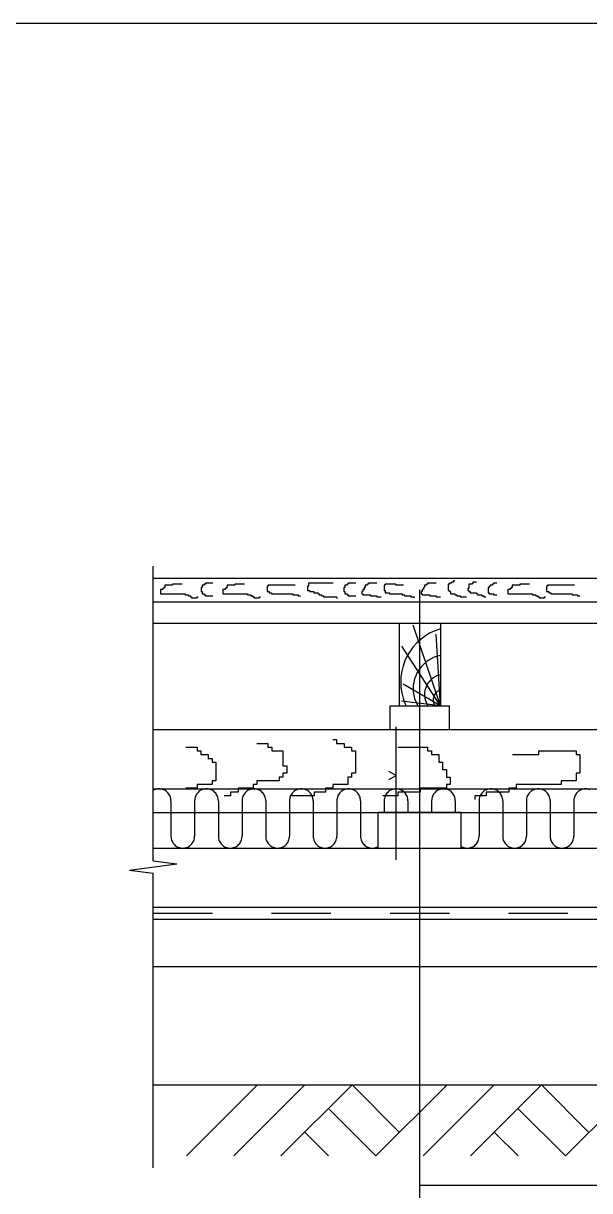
# Model space of a CAD drawing. Header units: metres. Extents: x 0 to 420, y 0 to 297.
# Drawn here: x 207 to 302.6, y 99.9 to 297 of the extents above; entities that cross this region are included whole.
import ezdxf

# ---------------------------------------------------------------- set-up
doc = ezdxf.new("R2010")
doc.units = ezdxf.units.M

msp = doc.modelspace()

# ---------------------------------------------------------------- linework, layer by layer
for p, q in [((420, 297), (0, 297)), ((228.9, 155.57), (228.9, 205.32)), ((228.9, 203.32), (398.9, 203.32)), ((230.15, 201.39), (230.15, 200.67)), ((230.51, 201.39), (230.15, 201.39)), ((230.51, 201.57), (230.51, 201.39)), ((230.69, 201.57), (230.51, 201.57)), ((230.88, 201.75), (230.69, 201.75)), ((230.69, 201.75), (230.69, 201.57)), ((232.14, 202.11), (230.88, 202.11)), ((230.88, 202.11), (230.88, 201.75)), ((232.14, 202.29), (232.14, 202.11)), ((233.77, 202.29), (232.14, 202.29)), ((236.98, 201.75), (236.98, 201.03)), ((237.16, 201.75), (236.98, 201.75)), ((237.16, 202.11), (237.16, 201.75)), ((237.53, 202.11), (237.16, 202.11)), ((237.71, 202.29), (237.53, 202.29)), ((237.53, 202.29), (237.53, 202.11)), ((238.97, 202.47), (237.71, 202.47)), ((237.71, 202.47), (237.71, 202.29)), ((241.04, 201.39), (240.68, 201.39)), ((240.68, 201.39), (240.68, 200.67)), ((241.22, 201.57), (241.04, 201.57)), ((241.04, 201.57), (241.04, 201.39)), ((241.22, 201.75), (241.22, 201.57)), ((241.4, 201.75), (241.22, 201.75)), ((241.4, 202.11), (241.4, 201.75)), ((242.67, 202.11), (241.4, 202.11)), ((244.3, 202.29), (242.67, 202.29)), ((242.67, 202.29), (242.67, 202.11)), ((248.14, 201.93), (248.14, 201.03)), ((248.32, 201.93), (248.14, 201.93)), ((252.84, 202.11), (248.32, 202.11)), ((248.32, 202.11), (248.32, 201.93)), ((255.12, 201.93), (254.94, 201.93)), ((254.94, 201.93), (254.94, 201.21)), ((254.94, 201.21), (255.3, 201.21)), ((259.28, 202.47), (255.12, 202.47)), ((255.12, 202.47), (255.12, 201.93)), ((255.3, 201.21), (255.3, 201.03)), ((261.27, 201.75), (261.09, 201.75)), ((261.09, 201.75), (261.09, 201.03)), ((261.63, 202.11), (261.27, 202.11)), ((261.27, 202.11), (261.27, 201.75)), ((261.63, 202.29), (261.63, 202.11)), ((261.81, 202.29), (261.63, 202.29)), ((261.81, 202.47), (261.81, 202.29)), ((263.08, 202.47), (261.81, 202.47)), ((264.49, 201.39), (264.31, 201.39)), ((264.31, 201.39), (264.31, 201.03)), ((264.67, 201.75), (264.49, 201.75)), ((264.49, 201.75), (264.49, 201.39)), ((264.67, 202.11), (264.67, 201.75)), ((265.04, 202.11), (264.67, 202.11)), ((265.04, 202.29), (265.04, 202.11)), ((265.22, 202.29), (265.04, 202.29)), ((265.22, 202.47), (265.22, 202.29)), ((265.4, 202.47), (265.22, 202.47)), ((266.66, 202.47), (265.4, 202.47)), ((268.06, 202.11), (267.88, 202.11)), ((267.88, 202.11), (267.88, 201.21)), ((267.88, 201.21), (268.06, 201.21)), ((268.06, 202.29), (268.06, 202.11)), ((269.87, 202.29), (268.06, 202.29)), ((268.06, 201.21), (268.06, 200.85)), ((269.87, 202.11), (269.87, 202.29)), ((271.13, 202.11), (269.87, 202.11)), ((273.9, 45.92), (273.9, 201.32)), ((274.32, 201.39), (274.32, 201.03)), ((274.5, 201.39), (274.32, 201.39)), ((274.68, 201.75), (274.5, 201.75)), ((274.5, 201.75), (274.5, 201.39)), ((275.04, 202.11), (274.68, 202.11)), ((274.68, 202.11), (274.68, 201.75)), ((275.04, 202.29), (275.04, 202.11)), ((275.22, 202.29), (275.04, 202.29)), ((275.4, 202.47), (275.22, 202.47)), ((275.22, 202.47), (275.22, 202.29)), ((276.67, 202.47), (275.4, 202.47)), ((278.71, 202.29), (278.71, 201.21)), ((278.89, 202.29), (278.71, 202.29)), ((278.71, 201.21), (278.89, 201.21)), ((278.89, 202.47), (278.89, 202.29)), ((279.25, 202.47), (278.89, 202.47)), ((278.89, 201.21), (278.89, 201.03)), ((279.25, 202.65), (279.25, 202.47)), ((279.61, 202.65), (279.25, 202.65)), ((279.61, 202.83), (279.61, 202.65)), ((279.79, 202.83), (279.61, 202.83)), ((282.2, 201.57), (282.02, 201.57)), ((282.02, 201.57), (282.02, 201.21)), ((282.02, 201.21), (282.2, 201.21)), ((282.2, 202.29), (282.2, 201.57)), ((282.74, 202.29), (282.2, 202.29)), ((282.2, 201.21), (282.2, 201.03)), ((282.74, 202.47), (282.74, 202.29)), ((282.92, 202.47), (282.74, 202.47)), ((282.92, 202.65), (282.92, 202.47)), ((283.46, 202.65), (282.92, 202.65)), ((285.62, 201.75), (285.44, 201.75)), ((285.44, 201.75), (285.44, 200.85)), ((285.62, 201.93), (285.62, 201.75)), ((285.8, 201.93), (285.62, 201.93)), ((286.16, 202.11), (285.8, 202.11)), ((285.8, 202.11), (285.8, 201.93)), ((286.16, 202.29), (286.16, 202.11)), ((286.34, 202.29), (286.16, 202.29)), ((286.34, 202.47), (286.34, 202.29)), ((286.88, 202.47), (286.34, 202.47)), ((288.79, 201.39), (288.79, 200.67)), ((289.15, 201.39), (288.79, 201.39)), ((289.33, 201.57), (289.15, 201.57)), ((289.15, 201.57), (289.15, 201.39)), ((289.51, 201.75), (289.33, 201.75)), ((289.33, 201.75), (289.33, 201.57)), ((290.78, 202.11), (289.51, 202.11)), ((289.51, 202.11), (289.51, 201.75)), ((290.78, 202.29), (290.78, 202.11)), ((292.41, 202.29), (290.78, 202.29)), ((295.3, 201.93), (295.3, 201.03)), ((295.48, 201.93), (295.3, 201.93)), ((300, 202.11), (295.48, 202.11)), ((295.48, 202.11), (295.48, 201.93)), ((228.9, 199.32), (398.9, 199.32)), ((230.15, 200.67), (234.31, 200.67)), ((234.31, 200.67), (234.31, 200.49)), ((234.31, 200.49), (234.85, 200.49)), ((234.85, 200.49), (234.85, 200.31)), ((234.85, 200.31), (235.21, 200.31)), ((235.21, 200.31), (235.21, 200.13)), ((235.21, 200.13), (235.39, 200.13)), ((235.39, 200.13), (235.39, 199.95)), ((235.39, 199.95), (236.3, 199.95)), ((236.3, 200.13), (236.48, 200.13)), ((236.3, 199.95), (236.3, 200.13)), ((236.98, 201.03), (237.16, 201.03)), ((237.16, 201.03), (237.16, 200.67)), ((237.16, 200.67), (237.53, 200.67)), ((237.53, 200.67), (237.53, 200.49)), ((237.53, 200.49), (237.71, 200.49)), ((237.71, 200.49), (237.71, 200.31)), ((237.71, 200.31), (238.97, 200.31)), ((240.68, 200.67), (244.84, 200.67)), ((244.84, 200.67), (244.84, 200.49)), ((244.84, 200.49), (245.38, 200.49)), ((245.38, 200.49), (245.38, 200.31)), ((245.38, 200.31), (245.74, 200.31)), ((245.74, 200.31), (245.74, 200.13)), ((245.74, 200.13), (245.92, 200.13)), ((245.92, 200.13), (245.92, 199.95)), ((245.92, 199.95), (246.83, 199.95)), ((246.83, 199.95), (246.83, 200.13)), ((246.83, 200.13), (247.01, 200.13)), ((248.14, 201.03), (248.5, 201.03)), ((248.5, 201.03), (248.5, 200.85)), ((248.5, 200.85), (248.86, 200.85)), ((248.86, 200.85), (248.86, 200.67)), ((248.86, 200.67), (252.48, 200.67)), ((252.48, 200.67), (252.48, 200.49)), ((252.48, 200.49), (253.38, 200.49)), ((253.38, 200.49), (253.38, 200.31)), ((253.38, 200.31), (253.74, 200.31)), ((255.3, 201.03), (256.02, 201.03)), ((256.02, 201.03), (256.02, 200.85)), ((256.02, 200.85), (256.75, 200.85)), ((256.75, 200.85), (256.75, 200.67)), ((256.75, 200.67), (256.93, 200.67)), ((256.93, 200.67), (256.93, 200.49)), ((256.93, 200.49), (257.29, 200.49)), ((257.29, 200.49), (257.29, 200.31)), ((257.29, 200.31), (257.65, 200.31)), ((257.65, 200.31), (257.65, 200.13)), ((257.65, 200.13), (259.82, 200.13)), ((259.82, 200.13), (259.82, 199.95)), ((259.82, 199.95), (260, 199.95)), ((261.09, 201.03), (261.27, 201.03)), ((261.27, 201.03), (261.27, 200.67)), ((261.27, 200.67), (261.63, 200.67)), ((261.63, 200.67), (261.63, 200.49)), ((261.63, 200.49), (261.81, 200.49)), ((261.81, 200.49), (261.81, 200.31)), ((261.81, 200.31), (263.08, 200.31)), ((264.13, 201.03), (264.13, 200.67)), ((264.31, 201.03), (264.13, 201.03)), ((264.13, 200.67), (264.31, 200.67)), ((264.31, 200.67), (264.31, 200.49)), ((264.31, 200.49), (265.58, 200.49)), ((265.58, 200.49), (265.58, 200.31)), ((265.58, 200.31), (266.66, 200.31)), ((266.66, 200.31), (266.66, 200.13)), ((266.66, 200.13), (267.39, 200.13)), ((268.06, 200.85), (268.78, 200.85)), ((268.78, 200.85), (268.78, 200.67)), ((268.78, 200.67), (270.95, 200.67)), ((270.95, 200.67), (270.95, 200.49)), ((270.95, 200.49), (271.31, 200.49)), ((271.31, 200.49), (271.31, 200.31)), ((271.31, 200.31), (272.4, 200.31)), ((272.4, 200.31), (272.4, 200.13)), ((272.4, 200.13), (272.94, 200.13)), ((272.94, 200.13), (272.94, 199.95)), ((274.32, 201.03), (274.14, 201.03)), ((274.14, 201.03), (274.14, 200.67)), ((274.14, 200.67), (274.32, 200.67)), ((274.32, 200.67), (274.32, 200.49)), ((274.32, 200.49), (275.58, 200.49)), ((275.58, 200.49), (275.58, 200.31)), ((275.58, 200.31), (276.67, 200.31)), ((276.67, 200.31), (276.67, 200.13)), ((276.67, 200.13), (277.39, 200.13)), ((278.89, 201.03), (279.07, 201.03)), ((279.07, 201.03), (279.07, 200.67)), ((279.07, 200.67), (279.79, 200.67)), ((279.79, 200.67), (279.79, 200.49)), ((279.79, 200.49), (280.15, 200.49)), ((280.15, 200.49), (280.15, 200.31)), ((280.15, 200.31), (280.69, 200.31)), ((280.69, 200.31), (280.69, 200.13)), ((280.69, 200.13), (281.78, 200.13)), ((282.2, 201.03), (282.38, 201.03)), ((282.38, 201.03), (282.38, 200.85)), ((282.38, 200.85), (283.46, 200.85)), ((283.46, 200.85), (283.46, 200.67)), ((283.46, 200.67), (283.64, 200.67)), ((283.64, 200.67), (283.64, 200.49)), ((283.64, 200.49), (284.37, 200.49)), ((284.37, 200.49), (284.37, 200.31)), ((284.37, 200.31), (284.73, 200.31)), ((284.73, 200.31), (284.73, 200.13)), ((284.73, 200.13), (285.04, 200.13)), ((285.44, 200.85), (285.62, 200.85)), ((285.62, 200.85), (285.62, 200.67)), ((285.62, 200.67), (286.34, 200.67)), ((286.34, 200.67), (286.34, 200.49)), ((286.34, 200.49), (286.88, 200.49)), ((288.79, 200.67), (292.95, 200.67)), ((292.95, 200.67), (292.95, 200.49)), ((292.95, 200.49), (293.49, 200.49)), ((293.49, 200.49), (293.49, 200.31)), ((293.49, 200.31), (293.85, 200.31)), ((293.85, 200.31), (293.85, 200.13)), ((293.85, 200.13), (294.03, 200.13)), ((294.03, 200.13), (294.03, 199.95)), ((294.03, 199.95), (294.94, 199.95)), ((294.94, 199.95), (294.94, 200.13)), ((294.94, 200.13), (295.12, 200.13)), ((295.3, 201.03), (295.66, 201.03)), ((295.66, 201.03), (295.66, 200.85)), ((295.66, 200.85), (296.02, 200.85)), ((296.02, 200.85), (296.02, 200.67)), ((296.02, 200.67), (299.64, 200.67)), ((299.64, 200.67), (299.64, 200.49)), ((299.64, 200.49), (300.54, 200.49)), ((300.54, 200.49), (300.54, 200.31)), ((300.54, 200.31), (300.9, 200.31)), ((228.9, 195.72), (398.9, 195.72)), ((270.4, 195.72), (277.4, 195.72)), ((270.4, 195.72), (270.4, 181.72)), ((277.4, 181.72), (272.78, 195.35)), ((277.4, 195.72), (277.4, 181.72)), ((274.84, 193.56), (274.11, 193.02)), ((275.63, 194.04), (274.84, 193.56)), ((276.47, 194.43), (275.63, 194.04)), ((277.4, 194.76), (276.47, 194.43)), ((277.4, 181.72), (276.69, 193.85)), ((277.4, 181.72), (270.85, 191.81)), ((272.81, 191.72), (272.26, 190.98)), ((273.42, 192.4), (272.81, 191.72)), ((274.11, 193.02), (273.42, 192.4)), ((271.39, 189.36), (271.08, 188.49)), ((271.79, 190.19), (271.39, 189.36)), ((272.26, 190.98), (271.79, 190.19)), ((275.31, 189.4), (274.86, 189.06)), ((275.8, 189.69), (275.31, 189.4)), ((276.3, 189.93), (275.8, 189.69)), ((276.83, 190.12), (276.3, 189.93)), ((277.4, 190.26), (276.83, 190.12)), ((270.86, 187.6), (270.72, 186.69)), ((271.08, 188.49), (270.86, 187.6)), ((273.45, 187.34), (273.21, 186.83)), ((273.74, 187.82), (273.45, 187.34)), ((274.07, 188.27), (273.74, 187.82)), ((274.45, 188.69), (274.07, 188.27)), ((274.86, 189.06), (274.45, 188.69)), ((270.72, 186.69), (270.68, 185.77)), ((270.68, 185.77), (270.72, 184.85)), ((277.4, 181.72), (271.12, 185.38)), ((272.88, 185.76), (272.8, 185.21)), ((273.02, 186.31), (272.88, 185.76)), ((273.21, 186.83), (273.02, 186.31)), ((275.27, 185.54), (275.1, 185.26)), ((275.47, 185.81), (275.27, 185.54)), ((275.69, 186.06), (275.47, 185.81)), ((275.94, 186.29), (275.69, 186.06)), ((276.21, 186.49), (275.94, 186.29)), ((276.5, 186.66), (276.21, 186.49)), ((276.8, 186.8), (276.5, 186.66)), ((277.12, 186.91), (276.8, 186.8)), ((277.4, 186.99), (277.12, 186.91)), ((270.72, 184.85), (270.86, 183.94)), ((270.86, 183.94), (271.08, 183.05)), ((272.8, 185.21), (272.77, 184.65)), ((272.77, 184.65), (272.8, 184.09)), ((272.8, 184.09), (272.88, 183.53)), ((272.88, 183.53), (273.02, 182.99)), ((274.71, 183.98), (274.7, 183.65)), ((274.7, 183.65), (274.71, 183.32)), ((274.76, 184.31), (274.71, 183.98)), ((274.84, 184.64), (274.76, 184.31)), ((274.95, 184.95), (274.84, 184.64)), ((275.1, 185.26), (274.95, 184.95)), ((276.3, 183.4), (276.24, 183.24)), ((276.37, 183.56), (276.3, 183.4)), ((276.46, 183.71), (276.37, 183.56)), ((276.56, 183.85), (276.46, 183.71)), ((276.68, 183.98), (276.56, 183.85)), ((276.81, 184.09), (276.68, 183.98)), ((276.95, 184.2), (276.81, 184.09)), ((277.1, 184.28), (276.95, 184.2)), ((277.25, 184.36), (277.1, 184.28)), ((277.4, 184.41), (277.25, 184.36)), ((268.9, 181.72), (278.9, 181.72)), ((268.9, 177.72), (268.9, 181.72)), ((270.4, 181.72), (277.4, 181.72)), ((277.4, 181.72), (270.8, 182.54)), ((271.08, 183.05), (271.39, 182.18)), ((271.39, 182.18), (271.6, 181.72)), ((273.02, 182.99), (273.21, 182.46)), ((273.21, 182.46), (273.45, 181.95)), ((273.45, 181.95), (273.58, 181.72)), ((274.71, 183.32), (274.76, 182.98)), ((274.76, 182.98), (274.84, 182.66)), ((274.84, 182.66), (274.95, 182.34)), ((274.95, 182.34), (275.1, 182.04)), ((275.1, 182.04), (275.27, 181.75)), ((275.27, 181.75), (275.3, 181.72)), ((276.17, 182.9), (276.16, 182.72)), ((276.16, 182.72), (276.17, 182.55)), ((276.19, 183.07), (276.17, 182.9)), ((276.17, 182.55), (276.19, 182.38)), ((276.24, 183.24), (276.19, 183.07)), ((276.19, 182.38), (276.24, 182.21)), ((276.24, 182.21), (276.3, 182.05)), ((276.3, 182.05), (276.37, 181.89)), ((276.37, 181.89), (276.46, 181.74)), ((276.46, 181.74), (276.48, 181.72)), ((278.9, 177.72), (278.9, 181.72)), ((228.9, 177.72), (398.9, 177.72)), ((268.9, 177.72), (278.9, 177.72)), ((269.9, 155.72), (269.9, 178.22)), ((259.24, 176.03), (259.87, 176.03)), ((259.87, 176.03), (259.87, 175.4)), ((234.42, 174.77), (236.32, 174.77)), ((236.32, 174.77), (236.32, 174.13)), ((236.32, 174.13), (236.95, 174.13)), ((236.95, 174.13), (236.95, 173.5)), ((236.95, 173.5), (238.21, 173.5)), ((238.21, 173.5), (238.21, 172.87)), ((246.38, 175.4), (248.28, 175.4)), ((248.28, 175.4), (248.28, 174.77)), ((248.28, 174.77), (248.91, 174.77)), ((248.91, 174.77), (248.91, 174.13)), ((248.91, 174.13), (250.81, 174.13)), ((250.81, 174.13), (250.81, 171.61)), ((259.87, 175.4), (261.13, 175.4)), ((261.13, 175.4), (261.13, 174.77)), ((261.13, 174.77), (262.4, 174.77)), ((262.4, 174.77), (262.4, 174.13)), ((262.4, 174.13), (263.03, 174.13)), ((263.03, 174.13), (263.03, 170.34)), ((270.17, 174.77), (274.6, 174.77)), ((274.6, 174.77), (275.23, 174.77)), ((275.23, 174.77), (275.23, 174.13)), ((275.23, 174.13), (275.86, 174.13)), ((275.86, 174.13), (275.86, 173.5)), ((275.86, 173.5), (277.13, 173.5)), ((277.13, 173.5), (277.13, 172.24)), ((289.55, 173.5), (293.98, 173.5)), ((293.98, 173.5), (293.98, 174.13)), ((293.98, 174.13), (300.3, 174.13)), ((300.3, 174.13), (300.3, 173.5)), ((300.3, 173.5), (300.94, 173.5)), ((300.94, 173.5), (300.94, 170.34)), ((238.21, 172.87), (238.85, 172.87)), ((238.85, 172.87), (238.85, 172.24)), ((238.85, 172.24), (239.48, 172.24)), ((239.48, 172.24), (239.48, 169.08)), ((250.81, 171.61), (251.44, 171.61)), ((251.44, 171.61), (251.44, 170.34)), ((277.13, 172.24), (277.76, 172.24)), ((277.76, 172.24), (277.76, 170.97)), ((250.18, 169.71), (250.18, 169.08)), ((250.81, 169.71), (250.18, 169.71)), ((250.81, 170.34), (250.81, 169.71)), ((251.44, 170.34), (250.81, 170.34)), ((261.77, 169.71), (261.77, 168.45)), ((262.4, 169.71), (261.77, 169.71)), ((262.4, 170.34), (262.4, 169.71)), ((263.03, 170.34), (262.4, 170.34)), ((269.9, 169.97), (268.69, 170.67)), ((268.69, 169.27), (269.9, 169.97)), ((277.76, 170.97), (278.39, 170.97)), ((278.39, 170.97), (278.39, 169.71)), ((278.39, 169.71), (279.03, 169.71)), ((279.03, 169.71), (279.03, 168.45)), ((300.3, 170.34), (300.3, 169.08)), ((300.94, 170.34), (300.3, 170.34)), ((228.9, 167.72), (398.9, 167.72)), ((229.32, 167.63), (229.14, 167.56)), ((229.51, 167.68), (229.32, 167.63)), ((229.71, 167.71), (229.51, 167.68)), ((229.9, 167.72), (229.71, 167.71)), ((230.1, 167.71), (229.9, 167.72)), ((230.29, 167.68), (230.1, 167.71)), ((230.48, 167.63), (230.29, 167.68)), ((230.67, 167.56), (230.48, 167.63)), ((236.32, 167.81), (234.42, 167.81)), ((236.32, 168.45), (236.32, 167.81)), ((238.85, 168.45), (236.32, 168.45)), ((237.32, 167.63), (237.14, 167.56)), ((237.51, 167.68), (237.32, 167.63)), ((237.71, 167.71), (237.51, 167.68)), ((237.9, 167.72), (237.71, 167.71)), ((238.1, 167.71), (237.9, 167.72)), ((238.29, 167.68), (238.1, 167.71)), ((238.48, 167.63), (238.29, 167.68)), ((238.67, 167.56), (238.48, 167.63)), ((238.85, 169.08), (238.85, 168.45)), ((239.48, 169.08), (238.85, 169.08)), ((243.22, 167.82), (243.22, 167.18)), ((245.75, 167.82), (243.22, 167.82)), ((245.32, 167.63), (245.14, 167.56)), ((245.51, 167.68), (245.32, 167.63)), ((245.71, 167.71), (245.51, 167.68)), ((245.9, 167.72), (245.71, 167.71)), ((245.75, 168.45), (245.75, 167.82)), ((246.38, 168.45), (245.75, 168.45)), ((246.1, 167.71), (245.9, 167.72)), ((246.29, 167.68), (246.1, 167.71)), ((246.48, 167.63), (246.29, 167.68)), ((246.38, 169.08), (246.38, 168.45)), ((250.18, 169.08), (246.38, 169.08)), ((246.67, 167.56), (246.48, 167.63)), ((253.32, 167.63), (253.14, 167.56)), ((253.51, 167.68), (253.32, 167.63)), ((253.71, 167.71), (253.51, 167.68)), ((253.9, 167.72), (253.71, 167.71)), ((254.1, 167.71), (253.9, 167.72)), ((254.29, 167.68), (254.1, 167.71)), ((254.48, 167.63), (254.29, 167.68)), ((254.67, 167.56), (254.48, 167.63)), ((257.97, 167.82), (257.97, 167.18)), ((259.24, 167.82), (257.97, 167.82)), ((259.24, 168.45), (259.24, 167.82)), ((261.77, 168.45), (259.24, 168.45)), ((261.32, 167.63), (261.14, 167.56)), ((261.51, 167.68), (261.32, 167.63)), ((261.7, 167.71), (261.51, 167.68)), ((261.9, 167.72), (261.7, 167.71)), ((262.1, 167.71), (261.9, 167.72)), ((262.29, 167.68), (262.1, 167.71)), ((262.48, 167.63), (262.29, 167.68)), ((262.67, 167.56), (262.48, 167.63)), ((269.32, 167.63), (269.14, 167.56)), ((269.51, 167.68), (269.32, 167.63)), ((269.71, 167.71), (269.51, 167.68)), ((269.9, 167.72), (269.71, 167.71)), ((270.1, 167.71), (269.9, 167.72)), ((270.29, 167.68), (270.1, 167.71)), ((270.48, 167.63), (270.29, 167.68)), ((270.67, 167.56), (270.48, 167.63)), ((273.97, 167.82), (273.97, 167.18)), ((278.39, 167.82), (273.97, 167.82)), ((277.32, 167.63), (277.14, 167.56)), ((277.51, 167.68), (277.32, 167.63)), ((277.7, 167.71), (277.51, 167.68)), ((277.9, 167.72), (277.7, 167.71)), ((278.1, 167.71), (277.9, 167.72)), ((278.29, 167.68), (278.1, 167.71)), ((278.48, 167.63), (278.29, 167.68)), ((278.39, 168.45), (278.39, 167.82)), ((279.03, 168.45), (278.39, 168.45)), ((278.67, 167.56), (278.48, 167.63)), ((285.32, 167.63), (285.14, 167.56)), ((285.51, 167.68), (285.32, 167.63)), ((285.7, 167.71), (285.51, 167.68)), ((285.9, 167.72), (285.7, 167.71)), ((286.1, 167.71), (285.9, 167.72)), ((286.29, 167.68), (286.1, 167.71)), ((286.48, 167.63), (286.29, 167.68)), ((286.67, 167.56), (286.48, 167.63)), ((290.18, 167.82), (288.92, 167.82)), ((288.92, 167.82), (288.92, 167.18)), ((290.18, 168.45), (290.18, 167.82)), ((297.77, 168.45), (290.18, 168.45)), ((293.32, 167.63), (293.14, 167.56)), ((293.51, 167.68), (293.32, 167.63)), ((293.7, 167.71), (293.51, 167.68)), ((293.9, 167.72), (293.7, 167.71)), ((294.1, 167.71), (293.9, 167.72)), ((294.29, 167.68), (294.1, 167.71)), ((294.48, 167.63), (294.29, 167.68)), ((294.67, 167.56), (294.48, 167.63)), ((297.77, 169.08), (297.77, 168.45)), ((300.3, 169.08), (297.77, 169.08)), ((301.32, 167.63), (301.14, 167.56)), ((301.51, 167.68), (301.32, 167.63)), ((301.7, 167.71), (301.51, 167.68)), ((301.9, 167.72), (301.7, 167.71)), ((302.1, 167.71), (301.9, 167.72)), ((302.29, 167.68), (302.1, 167.71)), ((302.48, 167.63), (302.29, 167.68)), ((302.67, 167.56), (302.48, 167.63)), ((228.96, 167.48), (228.9, 167.45)), ((229.14, 167.56), (228.96, 167.48)), ((230.84, 167.48), (230.67, 167.56)), ((231.01, 167.38), (230.84, 167.48)), ((231.17, 167.26), (231.01, 167.38)), ((231.32, 167.13), (231.17, 167.26)), ((231.45, 166.98), (231.32, 167.13)), ((231.56, 166.83), (231.45, 166.98)), ((231.66, 166.66), (231.56, 166.83)), ((231.75, 166.48), (231.66, 166.66)), ((231.81, 166.3), (231.75, 166.48)), ((231.86, 166.11), (231.81, 166.3)), ((231.89, 165.91), (231.86, 166.11)), ((231.9, 165.72), (231.89, 165.91)), ((231.9, 165.72), (231.9, 159.72)), ((235.91, 165.91), (235.9, 165.72)), ((235.9, 165.72), (235.9, 165.72)), ((235.9, 165.72), (235.9, 159.72)), ((235.94, 166.11), (235.91, 165.91)), ((235.99, 166.3), (235.94, 166.11)), ((236.05, 166.48), (235.99, 166.3)), ((236.14, 166.66), (236.05, 166.48)), ((236.24, 166.83), (236.14, 166.66)), ((236.36, 166.98), (236.24, 166.83)), ((236.49, 167.13), (236.36, 166.98)), ((236.63, 167.26), (236.49, 167.13)), ((236.79, 167.38), (236.63, 167.26)), ((236.96, 167.48), (236.79, 167.38)), ((237.14, 167.56), (236.96, 167.48)), ((238.84, 167.48), (238.67, 167.56)), ((239.01, 167.38), (238.84, 167.48)), ((239.17, 167.26), (239.01, 167.38)), ((239.32, 167.13), (239.17, 167.26)), ((239.45, 166.98), (239.32, 167.13)), ((239.56, 166.83), (239.45, 166.98)), ((239.66, 166.66), (239.56, 166.83)), ((239.75, 166.48), (239.66, 166.66)), ((239.81, 166.3), (239.75, 166.48)), ((239.86, 166.11), (239.81, 166.3)), ((239.89, 165.91), (239.86, 166.11)), ((239.9, 165.72), (239.89, 165.91)), ((239.9, 165.72), (239.9, 159.72)), ((241.96, 166.55), (240.87, 166.55)), ((241.96, 167.18), (241.96, 166.55)), ((243.22, 167.18), (241.96, 167.18)), ((243.91, 165.91), (243.9, 165.72)), ((243.9, 165.72), (243.9, 165.72)), ((243.9, 165.72), (243.9, 159.72)), ((243.94, 166.11), (243.91, 165.91)), ((243.99, 166.3), (243.94, 166.11)), ((244.05, 166.48), (243.99, 166.3)), ((244.14, 166.66), (244.05, 166.48)), ((244.24, 166.83), (244.14, 166.66)), ((244.36, 166.98), (244.24, 166.83)), ((244.49, 167.13), (244.36, 166.98)), ((244.63, 167.26), (244.49, 167.13)), ((244.79, 167.38), (244.63, 167.26)), ((244.96, 167.48), (244.79, 167.38)), ((245.14, 167.56), (244.96, 167.48)), ((246.84, 167.48), (246.67, 167.56)), ((247.01, 167.38), (246.84, 167.48)), ((247.17, 167.26), (247.01, 167.38)), ((247.32, 167.13), (247.17, 167.26)), ((247.45, 166.98), (247.32, 167.13)), ((247.56, 166.83), (247.45, 166.98)), ((247.66, 166.66), (247.56, 166.83)), ((247.75, 166.48), (247.66, 166.66)), ((247.81, 166.3), (247.75, 166.48)), ((247.86, 166.11), (247.81, 166.3)), ((247.89, 165.91), (247.86, 166.11)), ((247.9, 165.72), (247.89, 165.91)), ((247.9, 165.72), (247.9, 159.72)), ((251.91, 165.91), (251.9, 165.72)), ((251.9, 165.72), (251.9, 165.72)), ((251.9, 165.72), (251.9, 159.72)), ((251.94, 166.11), (251.91, 165.91)), ((251.99, 166.3), (251.94, 166.11)), ((252.05, 166.48), (251.99, 166.3)), ((252.14, 166.66), (252.05, 166.48)), ((252.24, 166.83), (252.14, 166.66)), ((252.36, 166.98), (252.24, 166.83)), ((256.07, 166.55), (252.28, 166.55)), ((252.49, 167.13), (252.36, 166.98)), ((252.63, 167.26), (252.49, 167.13)), ((252.79, 167.38), (252.63, 167.26)), ((252.96, 167.48), (252.79, 167.38)), ((253.14, 167.56), (252.96, 167.48)), ((254.84, 167.48), (254.67, 167.56)), ((255.01, 167.38), (254.84, 167.48)), ((255.17, 167.26), (255.01, 167.38)), ((255.32, 167.13), (255.17, 167.26)), ((255.45, 166.98), (255.32, 167.13)), ((255.56, 166.83), (255.45, 166.98)), ((255.66, 166.66), (255.56, 166.83)), ((255.75, 166.48), (255.66, 166.66)), ((255.81, 166.3), (255.75, 166.48)), ((255.86, 166.11), (255.81, 166.3)), ((255.89, 165.91), (255.86, 166.11)), ((255.9, 165.72), (255.89, 165.91)), ((255.9, 165.72), (255.9, 159.72)), ((256.07, 167.18), (256.07, 166.55)), ((257.97, 167.18), (256.07, 167.18)), ((259.91, 165.91), (259.9, 165.72)), ((259.9, 165.72), (259.9, 165.72)), ((259.9, 165.72), (259.9, 159.72)), ((259.94, 166.11), (259.91, 165.91)), ((259.99, 166.3), (259.94, 166.11)), ((260.05, 166.48), (259.99, 166.3)), ((260.14, 166.66), (260.05, 166.48)), ((260.24, 166.83), (260.14, 166.66)), ((260.36, 166.98), (260.24, 166.83)), ((260.49, 167.13), (260.36, 166.98)), ((260.63, 167.26), (260.49, 167.13)), ((260.79, 167.38), (260.63, 167.26)), ((260.96, 167.48), (260.79, 167.38)), ((261.14, 167.56), (260.96, 167.48)), ((262.84, 167.48), (262.67, 167.56)), ((263.01, 167.38), (262.84, 167.48)), ((263.17, 167.26), (263.01, 167.38)), ((263.32, 167.13), (263.17, 167.26)), ((263.45, 166.98), (263.32, 167.13)), ((263.56, 166.83), (263.45, 166.98)), ((263.66, 166.66), (263.56, 166.83)), ((263.75, 166.48), (263.66, 166.66)), ((263.81, 166.3), (263.75, 166.48)), ((263.86, 166.11), (263.81, 166.3)), ((263.89, 165.91), (263.86, 166.11)), ((263.9, 165.72), (263.89, 165.91)), ((263.9, 165.72), (263.9, 159.72)), ((270.17, 166.55), (267.64, 166.55)), ((267.91, 165.91), (267.9, 165.72)), ((267.9, 165.72), (267.9, 165.72)), ((267.9, 165.72), (267.9, 163.72)), ((267.94, 166.11), (267.91, 165.91)), ((267.99, 166.3), (267.94, 166.11)), ((268.05, 166.48), (267.99, 166.3)), ((268.14, 166.66), (268.05, 166.48)), ((268.24, 166.83), (268.14, 166.66)), ((268.36, 166.98), (268.24, 166.83)), ((268.49, 167.13), (268.36, 166.98)), ((268.63, 167.26), (268.49, 167.13)), ((268.79, 167.38), (268.63, 167.26)), ((268.96, 167.48), (268.79, 167.38)), ((269.14, 167.56), (268.96, 167.48)), ((273.97, 167.18), (270.17, 167.18)), ((270.17, 167.18), (270.17, 166.55)), ((270.84, 167.48), (270.67, 167.56)), ((271.01, 167.38), (270.84, 167.48)), ((271.17, 167.26), (271.01, 167.38)), ((271.32, 167.13), (271.17, 167.26)), ((271.45, 166.98), (271.32, 167.13)), ((271.56, 166.83), (271.45, 166.98)), ((271.66, 166.66), (271.56, 166.83)), ((271.75, 166.48), (271.66, 166.66)), ((271.81, 166.3), (271.75, 166.48)), ((271.86, 166.11), (271.81, 166.3)), ((271.89, 165.91), (271.86, 166.11)), ((271.9, 165.72), (271.89, 165.91)), ((271.9, 165.72), (271.9, 163.72)), ((275.91, 165.91), (275.9, 165.72)), ((275.9, 165.72), (275.9, 165.72)), ((275.9, 165.72), (275.9, 163.72)), ((275.94, 166.11), (275.91, 165.91)), ((275.99, 166.3), (275.94, 166.11)), ((276.05, 166.48), (275.99, 166.3)), ((276.14, 166.66), (276.05, 166.48)), ((276.24, 166.83), (276.14, 166.66)), ((276.36, 166.98), (276.24, 166.83)), ((276.49, 167.13), (276.36, 166.98)), ((276.63, 167.26), (276.49, 167.13)), ((276.79, 167.38), (276.63, 167.26)), ((276.96, 167.48), (276.79, 167.38)), ((277.14, 167.56), (276.96, 167.48)), ((278.84, 167.48), (278.67, 167.56)), ((279.01, 167.38), (278.84, 167.48)), ((279.17, 167.26), (279.01, 167.38)), ((279.32, 167.13), (279.17, 167.26)), ((279.45, 166.98), (279.32, 167.13)), ((279.56, 166.83), (279.45, 166.98)), ((279.66, 166.66), (279.56, 166.83)), ((279.75, 166.48), (279.66, 166.66)), ((279.81, 166.3), (279.75, 166.48)), ((279.86, 166.11), (279.81, 166.3)), ((279.89, 165.91), (279.86, 166.11)), ((279.9, 165.72), (279.89, 165.91)), ((279.9, 165.72), (279.9, 163.72)), ((283.22, 166.55), (283.22, 165.92)), ((285.12, 166.55), (283.22, 166.55)), ((283.91, 165.91), (283.9, 165.72)), ((283.9, 165.72), (283.9, 159.72)), ((283.9, 165.72), (283.9, 165.72)), ((283.94, 166.11), (283.91, 165.91)), ((283.99, 166.3), (283.94, 166.11)), ((284.05, 166.48), (283.99, 166.3)), ((284.14, 166.66), (284.05, 166.48)), ((284.24, 166.83), (284.14, 166.66)), ((284.36, 166.98), (284.24, 166.83)), ((284.49, 167.13), (284.36, 166.98)), ((284.63, 167.26), (284.49, 167.13)), ((284.79, 167.38), (284.63, 167.26)), ((284.96, 167.48), (284.79, 167.38)), ((285.14, 167.56), (284.96, 167.48)), ((288.92, 167.18), (285.12, 167.18)), ((285.12, 167.18), (285.12, 166.55)), ((286.84, 167.48), (286.67, 167.56)), ((287.01, 167.38), (286.84, 167.48)), ((287.17, 167.26), (287.01, 167.38)), ((287.32, 167.13), (287.17, 167.26)), ((287.45, 166.98), (287.32, 167.13)), ((287.56, 166.83), (287.45, 166.98)), ((287.66, 166.66), (287.56, 166.83)), ((287.75, 166.48), (287.66, 166.66)), ((287.81, 166.3), (287.75, 166.48)), ((287.86, 166.11), (287.81, 166.3)), ((287.89, 165.91), (287.86, 166.11)), ((287.9, 165.72), (287.89, 165.91)), ((287.9, 165.72), (287.9, 159.72)), ((291.91, 165.91), (291.9, 165.72)), ((291.9, 165.72), (291.9, 159.72)), ((291.9, 165.72), (291.9, 165.72)), ((291.94, 166.11), (291.91, 165.91)), ((291.99, 166.3), (291.94, 166.11)), ((292.05, 166.48), (291.99, 166.3)), ((292.14, 166.66), (292.05, 166.48)), ((292.24, 166.83), (292.14, 166.66)), ((292.36, 166.98), (292.24, 166.83)), ((292.49, 167.13), (292.36, 166.98)), ((292.63, 167.26), (292.49, 167.13)), ((292.79, 167.38), (292.63, 167.26)), ((292.96, 167.48), (292.79, 167.38)), ((293.14, 167.56), (292.96, 167.48)), ((294.84, 167.48), (294.67, 167.56)), ((295.01, 167.38), (294.84, 167.48)), ((295.17, 167.26), (295.01, 167.38)), ((295.32, 167.13), (295.17, 167.26)), ((295.45, 166.98), (295.32, 167.13)), ((295.56, 166.83), (295.45, 166.98)), ((295.66, 166.66), (295.56, 166.83)), ((295.75, 166.48), (295.66, 166.66)), ((295.81, 166.3), (295.75, 166.48)), ((295.86, 166.11), (295.81, 166.3)), ((295.89, 165.91), (295.86, 166.11)), ((295.9, 165.72), (295.89, 165.91)), ((295.9, 165.72), (295.9, 159.72)), ((299.91, 165.91), (299.9, 165.72)), ((299.9, 165.72), (299.9, 159.72)), ((299.9, 165.72), (299.9, 165.72)), ((299.94, 166.11), (299.91, 165.91)), ((299.99, 166.3), (299.94, 166.11)), ((300.05, 166.48), (299.99, 166.3)), ((300.14, 166.66), (300.05, 166.48)), ((300.24, 166.83), (300.14, 166.66)), ((300.36, 166.98), (300.24, 166.83)), ((300.49, 167.13), (300.36, 166.98)), ((300.63, 167.26), (300.49, 167.13)), ((300.79, 167.38), (300.63, 167.26)), ((300.96, 167.48), (300.79, 167.38)), ((301.14, 167.56), (300.96, 167.48)), ((228.9, 163.72), (398.9, 163.72)), ((280.9, 163.72), (266.9, 163.72)), ((266.9, 157.72), (266.9, 163.72)), ((280.9, 157.72), (280.9, 163.72)), ((231.9, 159.72), (231.91, 159.52)), ((235.89, 159.52), (235.9, 159.72)), ((239.9, 159.72), (239.91, 159.52)), ((243.89, 159.52), (243.9, 159.72)), ((247.9, 159.72), (247.91, 159.52)), ((251.89, 159.52), (251.9, 159.72)), ((255.9, 159.72), (255.91, 159.52)), ((259.89, 159.52), (259.9, 159.72)), ((263.9, 159.72), (263.91, 159.52)), ((283.89, 159.52), (283.9, 159.72)), ((287.9, 159.72), (287.91, 159.52)), ((291.89, 159.52), (291.9, 159.72)), ((295.9, 159.72), (295.91, 159.52)), ((299.89, 159.52), (299.9, 159.72)), ((228.9, 157.72), (398.9, 157.72)), ((231.91, 159.52), (231.94, 159.33)), ((231.94, 159.33), (231.99, 159.13)), ((231.99, 159.13), (232.05, 158.95)), ((232.05, 158.95), (232.14, 158.77)), ((232.14, 158.77), (232.24, 158.6)), ((232.24, 158.6), (232.36, 158.45)), ((232.36, 158.45), (232.49, 158.3)), ((232.49, 158.3), (232.63, 158.17)), ((232.63, 158.17), (232.79, 158.05)), ((232.79, 158.05), (232.96, 157.95)), ((232.96, 157.95), (233.14, 157.87)), ((233.14, 157.87), (233.32, 157.8)), ((233.32, 157.8), (233.51, 157.75)), ((233.51, 157.75), (233.71, 157.72)), ((233.71, 157.72), (233.9, 157.72)), ((233.9, 157.72), (234.1, 157.72)), ((234.1, 157.72), (234.29, 157.75)), ((234.29, 157.75), (234.48, 157.8)), ((234.48, 157.8), (234.67, 157.87)), ((234.67, 157.87), (234.84, 157.95)), ((234.84, 157.95), (235.01, 158.05)), ((235.01, 158.05), (235.17, 158.17)), ((235.17, 158.17), (235.32, 158.3)), ((235.32, 158.3), (235.45, 158.45)), ((235.45, 158.45), (235.56, 158.6)), ((235.56, 158.6), (235.66, 158.77)), ((235.66, 158.77), (235.75, 158.95)), ((235.75, 158.95), (235.81, 159.13)), ((235.81, 159.13), (235.86, 159.33)), ((235.86, 159.33), (235.89, 159.52)), ((239.91, 159.52), (239.94, 159.33)), ((239.94, 159.33), (239.99, 159.13)), ((239.99, 159.13), (240.05, 158.95)), ((240.05, 158.95), (240.14, 158.77)), ((240.14, 158.77), (240.24, 158.6)), ((240.24, 158.6), (240.36, 158.45)), ((240.36, 158.45), (240.49, 158.3)), ((240.49, 158.3), (240.63, 158.17)), ((240.63, 158.17), (240.79, 158.05)), ((240.79, 158.05), (240.96, 157.95)), ((240.96, 157.95), (241.14, 157.87)), ((241.14, 157.87), (241.32, 157.8)), ((241.32, 157.8), (241.51, 157.75)), ((241.51, 157.75), (241.71, 157.72)), ((241.71, 157.72), (241.9, 157.72)), ((241.9, 157.72), (242.1, 157.72)), ((242.1, 157.72), (242.29, 157.75)), ((242.29, 157.75), (242.48, 157.8)), ((242.48, 157.8), (242.67, 157.87)), ((242.67, 157.87), (242.84, 157.95)), ((242.84, 157.95), (243.01, 158.05)), ((243.01, 158.05), (243.17, 158.17)), ((243.17, 158.17), (243.32, 158.3)), ((243.32, 158.3), (243.45, 158.45)), ((243.45, 158.45), (243.56, 158.6)), ((243.56, 158.6), (243.66, 158.77)), ((243.66, 158.77), (243.75, 158.95)), ((243.75, 158.95), (243.81, 159.13)), ((243.81, 159.13), (243.86, 159.33)), ((243.86, 159.33), (243.89, 159.52)), ((247.91, 159.52), (247.94, 159.33)), ((247.94, 159.33), (247.99, 159.13)), ((247.99, 159.13), (248.05, 158.95)), ((248.05, 158.95), (248.14, 158.77)), ((248.14, 158.77), (248.24, 158.6)), ((248.24, 158.6), (248.36, 158.45)), ((248.36, 158.45), (248.49, 158.3)), ((248.49, 158.3), (248.63, 158.17)), ((248.63, 158.17), (248.79, 158.05)), ((248.79, 158.05), (248.96, 157.95)), ((248.96, 157.95), (249.14, 157.87)), ((249.14, 157.87), (249.32, 157.8)), ((249.32, 157.8), (249.51, 157.75)), ((249.51, 157.75), (249.71, 157.72)), ((249.71, 157.72), (249.9, 157.72)), ((249.9, 157.72), (250.1, 157.72)), ((250.1, 157.72), (250.29, 157.75)), ((250.29, 157.75), (250.48, 157.8)), ((250.48, 157.8), (250.67, 157.87)), ((250.67, 157.87), (250.84, 157.95)), ((250.84, 157.95), (251.01, 158.05)), ((251.01, 158.05), (251.17, 158.17)), ((251.17, 158.17), (251.32, 158.3)), ((251.32, 158.3), (251.45, 158.45)), ((251.45, 158.45), (251.56, 158.6)), ((251.56, 158.6), (251.66, 158.77)), ((251.66, 158.77), (251.75, 158.95)), ((251.75, 158.95), (251.81, 159.13)), ((251.81, 159.13), (251.86, 159.33)), ((251.86, 159.33), (251.89, 159.52)), ((255.91, 159.52), (255.94, 159.33)), ((255.94, 159.33), (255.99, 159.13)), ((255.99, 159.13), (256.05, 158.95)), ((256.05, 158.95), (256.14, 158.77)), ((256.14, 158.77), (256.24, 158.6)), ((256.24, 158.6), (256.36, 158.45)), ((256.36, 158.45), (256.49, 158.3)), ((256.49, 158.3), (256.63, 158.17)), ((256.63, 158.17), (256.79, 158.05)), ((256.79, 158.05), (256.96, 157.95)), ((256.96, 157.95), (257.14, 157.87)), ((257.14, 157.87), (257.32, 157.8)), ((257.32, 157.8), (257.51, 157.75)), ((257.51, 157.75), (257.7, 157.72)), ((257.7, 157.72), (257.9, 157.72)), ((257.9, 157.72), (258.1, 157.72)), ((258.1, 157.72), (258.29, 157.75)), ((258.29, 157.75), (258.48, 157.8)), ((258.48, 157.8), (258.67, 157.87)), ((258.67, 157.87), (258.84, 157.95)), ((258.84, 157.95), (259.01, 158.05)), ((259.01, 158.05), (259.17, 158.17)), ((259.17, 158.17), (259.32, 158.3)), ((259.32, 158.3), (259.45, 158.45)), ((259.45, 158.45), (259.56, 158.6)), ((259.56, 158.6), (259.66, 158.77)), ((259.66, 158.77), (259.75, 158.95)), ((259.75, 158.95), (259.81, 159.13)), ((259.81, 159.13), (259.86, 159.33)), ((259.86, 159.33), (259.89, 159.52)), ((263.91, 159.52), (263.94, 159.33)), ((263.94, 159.33), (263.99, 159.13)), ((263.99, 159.13), (264.05, 158.95)), ((264.05, 158.95), (264.14, 158.77)), ((264.14, 158.77), (264.24, 158.6)), ((264.24, 158.6), (264.36, 158.45)), ((264.36, 158.45), (264.49, 158.3)), ((264.49, 158.3), (264.63, 158.17)), ((264.63, 158.17), (264.79, 158.05)), ((264.79, 158.05), (264.96, 157.95)), ((264.96, 157.95), (265.14, 157.87)), ((265.14, 157.87), (265.32, 157.8)), ((265.32, 157.8), (265.51, 157.75)), ((265.51, 157.75), (265.7, 157.72)), ((265.7, 157.72), (265.9, 157.72)), ((265.9, 157.72), (266.1, 157.72)), ((266.1, 157.72), (266.29, 157.75)), ((266.29, 157.75), (266.48, 157.8)), ((266.48, 157.8), (266.67, 157.87)), ((266.67, 157.87), (266.84, 157.95)), ((266.84, 157.95), (266.9, 157.98)), ((266.9, 157.72), (280.9, 157.72)), ((280.9, 157.98), (280.96, 157.95)), ((280.96, 157.95), (281.14, 157.87)), ((281.14, 157.87), (281.32, 157.8)), ((281.32, 157.8), (281.51, 157.75)), ((281.51, 157.75), (281.7, 157.72)), ((281.7, 157.72), (281.9, 157.72)), ((281.9, 157.72), (282.1, 157.72)), ((282.1, 157.72), (282.29, 157.75)), ((282.29, 157.75), (282.48, 157.8)), ((282.48, 157.8), (282.67, 157.87)), ((282.67, 157.87), (282.84, 157.95)), ((282.84, 157.95), (283.01, 158.05)), ((283.01, 158.05), (283.17, 158.17)), ((283.17, 158.17), (283.32, 158.3)), ((283.32, 158.3), (283.45, 158.45)), ((283.45, 158.45), (283.56, 158.6)), ((283.56, 158.6), (283.66, 158.77)), ((283.66, 158.77), (283.75, 158.95)), ((283.75, 158.95), (283.81, 159.13)), ((283.81, 159.13), (283.86, 159.33)), ((283.86, 159.33), (283.89, 159.52)), ((287.91, 159.52), (287.94, 159.33)), ((287.94, 159.33), (287.99, 159.13)), ((287.99, 159.13), (288.05, 158.95)), ((288.05, 158.95), (288.14, 158.77)), ((288.14, 158.77), (288.24, 158.6)), ((288.24, 158.6), (288.36, 158.45)), ((288.36, 158.45), (288.49, 158.3)), ((288.49, 158.3), (288.63, 158.17)), ((288.63, 158.17), (288.79, 158.05)), ((288.79, 158.05), (288.96, 157.95)), ((288.96, 157.95), (289.14, 157.87)), ((289.14, 157.87), (289.32, 157.8)), ((289.32, 157.8), (289.51, 157.75)), ((289.51, 157.75), (289.71, 157.72)), ((289.71, 157.72), (289.9, 157.72)), ((289.9, 157.72), (290.1, 157.72)), ((290.1, 157.72), (290.29, 157.75)), ((290.29, 157.75), (290.48, 157.8)), ((290.48, 157.8), (290.67, 157.87)), ((290.67, 157.87), (290.84, 157.95)), ((290.84, 157.95), (291.01, 158.05)), ((291.01, 158.05), (291.17, 158.17)), ((291.17, 158.17), (291.32, 158.3)), ((291.32, 158.3), (291.45, 158.45)), ((291.45, 158.45), (291.56, 158.6)), ((291.56, 158.6), (291.66, 158.77)), ((291.66, 158.77), (291.75, 158.95)), ((291.75, 158.95), (291.81, 159.13)), ((291.81, 159.13), (291.86, 159.33)), ((291.86, 159.33), (291.89, 159.52)), ((295.91, 159.52), (295.94, 159.33)), ((295.94, 159.33), (295.99, 159.13)), ((295.99, 159.13), (296.05, 158.95)), ((296.05, 158.95), (296.14, 158.77)), ((296.14, 158.77), (296.24, 158.6)), ((296.24, 158.6), (296.36, 158.45)), ((296.36, 158.45), (296.49, 158.3)), ((296.49, 158.3), (296.63, 158.17)), ((296.63, 158.17), (296.79, 158.05)), ((296.79, 158.05), (296.96, 157.95)), ((296.96, 157.95), (297.14, 157.87)), ((297.14, 157.87), (297.32, 157.8)), ((297.32, 157.8), (297.51, 157.75)), ((297.51, 157.75), (297.7, 157.72)), ((297.7, 157.72), (297.9, 157.72)), ((297.9, 157.72), (298.1, 157.72)), ((298.1, 157.72), (298.29, 157.75)), ((298.29, 157.75), (298.48, 157.8)), ((298.48, 157.8), (298.67, 157.87)), ((298.67, 157.87), (298.84, 157.95)), ((298.84, 157.95), (299.01, 158.05)), ((299.01, 158.05), (299.17, 158.17)), ((299.17, 158.17), (299.32, 158.3)), ((299.32, 158.3), (299.45, 158.45)), ((299.45, 158.45), (299.56, 158.6)), ((299.56, 158.6), (299.66, 158.77)), ((299.66, 158.77), (299.75, 158.95)), ((299.75, 158.95), (299.81, 159.13)), ((299.81, 159.13), (299.86, 159.33)), ((299.86, 159.33), (299.89, 159.52)), ((224.9, 153.99), (232.9, 155.04)), ((224.9, 153.99), (228.9, 153.46)), ((228.9, 155.57), (232.9, 155.04)), ((228.9, 103.72), (228.9, 153.46)), ((228.9, 147.72), (398.9, 147.72)), ((228.9, 146.72), (238.9, 146.72)), ((248.9, 146.72), (258.9, 146.72)), ((268.9, 146.72), (278.9, 146.72)), ((288.9, 146.72), (298.9, 146.72)), ((228.9, 145.72), (398.9, 145.72)), ((228.9, 137.72), (398.9, 137.72)), ((228.9, 117.72), (398.9, 117.72)), ((234.52, 105.72), (246.52, 117.72)), ((242.5, 105.72), (254.5, 117.72)), ((250.47, 105.72), (262.47, 117.72)), ((270.48, 109.7), (262.47, 117.72)), ((266.5, 105.72), (278.5, 117.72)), ((274.47, 105.72), (286.47, 117.72)), ((282.45, 105.72), (294.45, 117.72)), ((302.46, 109.7), (294.45, 117.72)), ((298.47, 105.72), (310.47, 117.72)), ((266.5, 105.72), (258.48, 113.73)), ((298.47, 105.72), (290.46, 113.73)), ((258.52, 105.72), (254.5, 109.74)), ((290.5, 105.72), (286.47, 109.74)), ((309.35, 100.72), (273.9, 100.72))]:
    msp.add_line(p, q)

doc.saveas('drawing.dxf')
